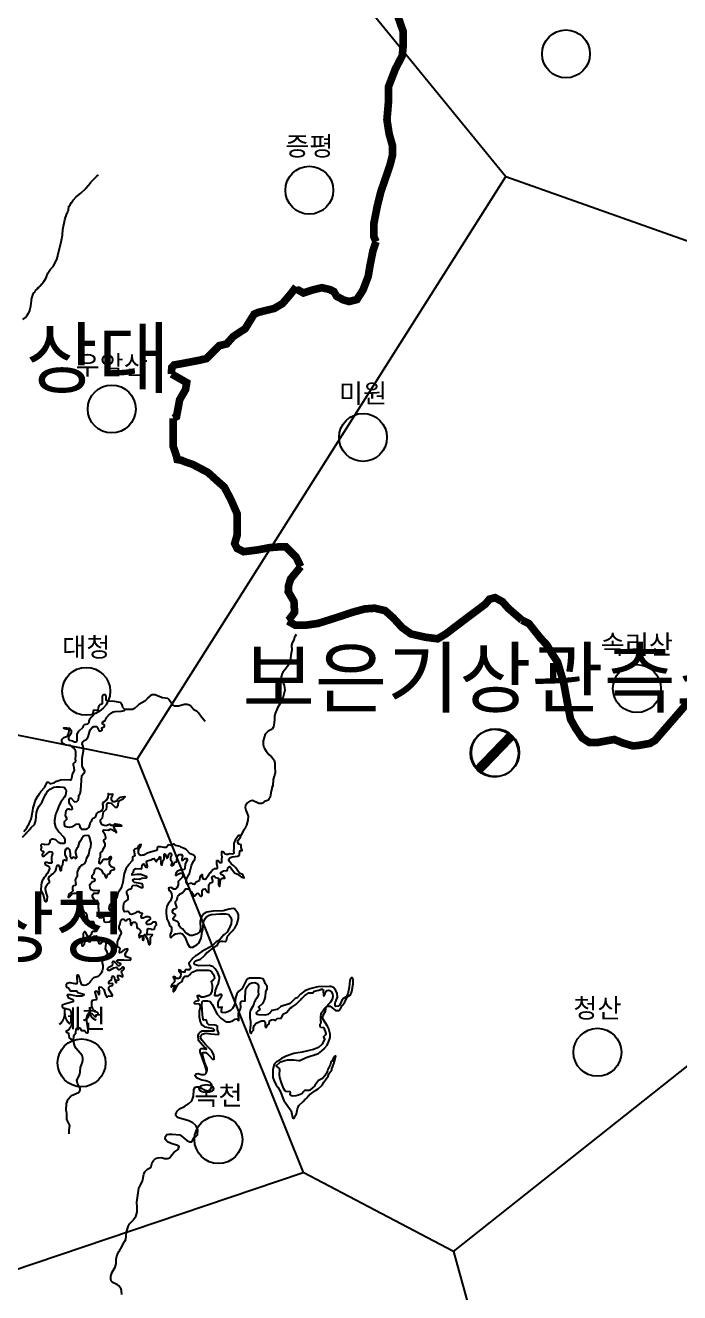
# Model space of a CAD drawing. Header units: millimetres. Extents: x -954552 to 1497340, y -301250 to 736091.
# Drawn here: x 241017 to 275122, y 304257 to 370346 of the extents above; entities that cross this region are included whole.
import ezdxf
from ezdxf.enums import TextEntityAlignment as Align

# ---------------------------------------------------------------- set-up
doc = ezdxf.new("R2010")
doc.units = ezdxf.units.MM
for name, color, linetype in [('2411', 7, 'Continuous'), ('AWS', 4, 'Continuous'), ('AWS명', 2, 'Continuous'), ('EL', 2, 'Continuous'), ('MAIN-RIVER', 5, 'Continuous'), ('Point', 1, 'Continuous'), ('관측소명', 3, 'Continuous'), ('기상청', 1, 'Continuous'), ('티센', 6, 'Continuous')]:
    doc.layers.add(name, color=color, linetype=linetype)
doc.styles.get("Standard").update_dxf_attribs({"font": ''})
doc.styles.get('Standard').set_extended_font_data('Gulim')

# ---------------------------------------------------------------- blocks, each defined once
blk = doc.blocks.new('관측소(기상청)')
at = {"layer": '기상청', "const_width": 500}
blk.add_lwpolyline([(821, 874), (-914, -926)], dxfattribs=at)
at = {"layer": '기상청'}
blk.add_circle((-46, -26), 1250, dxfattribs=at)

msp = doc.modelspace()

# ---------------------------------------------------------------- linework, layer by layer
at = {"layer": '2411', "const_width": 400}
for points in [[(260405, 372562), (260304, 372150), (260304, 371786), (260341, 371237), (260452, 370769), (260705, 370041), (260705, 369239), (260667, 368771), (260304, 368073), (259940, 367130), (259940, 366298), (259865, 365422), (259977, 364694), (260162, 364041), (260162, 363603), (260014, 363024), (259539, 361642), (259360, 360915), (259175, 359971), (259175, 359348), (259293, 359062)], [(255133, 356719), (255149, 356593), (255510, 356391), (255943, 356535), (256477, 356665), (256896, 356564), (257098, 356463), (257243, 356217), (257589, 356030), (257892, 355943), (258297, 356044), (258614, 356535), (258889, 357257), (258975, 357777), (259134, 358585), (259293, 359062)], [(248640, 352165), (248645, 352508), (248771, 352635), (249231, 352716), (250115, 352887), (250457, 352969), (250835, 353347), (251132, 353644), (251511, 353734), (251845, 354112), (252476, 354528), (252944, 355286), (253152, 355375), (253991, 355583), (254415, 355835), (254712, 356177), (254920, 356429), (255133, 356719)], [(248728, 349855), (248896, 349943), (249059, 350819), (249059, 350819), (249364, 351349), (249426, 351715), (248640, 352165)], [(255369, 342120), (255135, 342609), (254585, 343159), (254378, 343159), (253783, 343114), (253108, 342988), (252395, 342899), (252053, 343070), (251927, 343322), (252053, 343746), (252053, 344882), (251719, 345639), (251385, 346270), (251043, 346568), (250538, 347028), (249736, 347451), (249358, 347577), (249150, 347667), (248934, 347704), (248897, 347874), (248726, 348379), (248726, 349181), (248728, 349855)], [(254703, 339281), (254706, 339283), (255049, 339734), (255018, 340310), (254722, 340808), (254738, 341135), (254847, 341477), (255369, 342120)], [(254703, 339281), (255090, 339067), (255640, 339067), (256271, 339156), (257073, 339409), (258083, 339743), (258714, 339914), (259219, 339951), (259769, 339825), (260192, 339446), (260653, 338941), (261120, 338607), (261878, 338436), (262509, 338354), (262932, 338607), (263987, 339409), (264997, 340166), (265205, 340419), (265502, 340500), (265881, 340293), (266193, 339942), (266902, 339329)], [(266902, 339329), (267268, 339146), (267846, 338414), (268212, 338019), (268501, 337524), (268760, 337134), (269073, 336084), (269309, 334804), (269439, 334155), (269704, 333683), (270040, 333188), (270406, 332952), (270878, 332952), (271403, 333052), (271716, 333105), (272158, 332922), (272683, 332769), (272972, 332793), (273568, 332899), (273833, 333052), (276447, 336061)]]:
    msp.add_lwpolyline(points, dxfattribs=at)
at = {"layer": 'AWS'}
for centre in [(269198, 368858), (255819, 361748), (245518, 350339), (258617, 348854), (244190, 335616), (272892, 335762), (270837, 316792), (243946, 316241), (251081, 312239)]:
    msp.add_circle(centre, 1250, dxfattribs=at)
at = {"layer": 'MAIN-RIVER'}
for points in [[(240890, 355006), (241024, 355116), (241099, 355202), (241182, 355338), (241242, 355461), (241254, 355496), (241305, 355696), (241311, 355864), (241311, 355864), (241311, 355864), (241330, 355982), (241330, 356058), (241363, 356176), (241441, 356374), (241504, 356440), (241523, 356495), (241660, 356626), (241691, 356670), (241710, 356676), (241735, 356701), (241761, 356727), (241767, 356745), (241985, 356989), (242098, 357183), (242184, 357427), (242322, 357626), (242459, 357771), (242660, 358133), (242687, 358251), (242700, 358263), (242731, 358439), (242859, 358969), (242959, 359400), (242978, 359694), (243070, 360212), (243103, 360325), (243151, 360413), (243184, 360538), (243215, 360569), (243234, 360663), (243259, 360688), (243277, 360909), (243277, 360909), (243318, 360936), (243358, 360987), (243415, 361106), (243496, 361200), (243502, 361232), (243666, 361402), (243914, 361594), (244171, 361837), (244171, 361863), (244414, 362131), (244414, 362156), (244726, 362468), (244836, 362548)], [(255126, 338576), (255074, 338498), (255038, 338437), (255027, 338356), (255007, 338282), (254922, 338151), (254889, 338030), (254910, 337763), (254867, 337601), (254815, 337217), (254791, 337119), (254704, 336939), (254555, 336758), (254549, 336738), (254435, 336608), (254404, 336545), (254354, 336376), (254367, 336257), (254380, 336226), (254502, 335924), (254533, 335816), (254542, 335682), (254434, 335265), (254323, 335108), (254292, 334983), (254165, 334750), (254165, 334750), (254165, 334750), (254037, 334465), (253999, 334308), (253997, 334084), (253988, 334038), (253993, 333971), (253943, 333768), (253907, 333683), (253885, 333651), (253674, 333540), (253584, 333459), (253518, 333377), (253412, 333040), (253405, 332852), (253433, 332743), (253474, 332642), (253562, 332490), (253700, 332321), (253845, 332199), (253940, 332090), (253981, 332028), (254013, 331878), (254021, 331609), (254035, 331478), (254031, 331346), (254012, 331272), (254006, 331191), (253975, 331159), (253975, 331134), (253962, 331122), (253931, 331023), (253919, 330679), (253871, 330597), (253869, 330552), (253869, 330552), (253816, 330314), (253781, 330097), (253745, 330056), (253733, 330040), (253707, 330006), (253700, 329973), (253644, 329916), (253488, 329866), (253432, 329798), (253344, 329766), (253182, 329772), (252857, 329916), (252726, 329893), (252614, 329820), (252601, 329807), (252489, 329667), (252480, 329558), (252513, 329418), (252513, 329418), (252586, 329239), (252626, 329104), (252620, 328904), (252545, 328630), (252491, 328524), (252476, 328466), (252395, 328361), (252250, 328103), (252250, 328103)], [(246099, 325672), (246042, 325460), (245968, 325298), (245837, 325091), (245774, 324822), (245740, 324772), (245717, 324760), (245705, 324718), (245683, 324688), (245611, 324622), (245455, 324522), (245401, 324453), (245380, 324410), (245374, 324304), (245405, 324204), (245431, 324204), (245542, 324254), (245618, 324261), (245631, 324248), (245643, 324198), (245624, 324017), (245587, 323931), (245566, 323846), (245493, 323685), (245369, 323573), (245224, 323554), (245168, 323573), (245118, 323642), (245112, 323838), (245037, 323854), (244969, 323804), (244969, 323804), (244925, 323801), (244875, 323810), (244856, 323838), (244829, 323911), (244829, 324036), (244845, 324123), (244849, 324254), (244824, 324310), (244824, 324429), (244849, 324560), (244787, 324648), (244618, 324722), (244518, 324891), (244512, 324935), (244518, 325004), (244587, 325085), (244787, 325094), (244824, 325110), (244847, 325144), (244868, 325228), (244862, 325235), (244612, 325209), (244537, 325228), (244455, 325266), (244387, 325366), (244380, 325516), (244399, 325560), (244505, 325685), (244624, 325728), (244655, 325787), (244642, 325815), (244642, 325815), (244530, 325850), (244505, 325871), (244499, 326010), (244599, 326159), (244630, 326316), (244649, 326350), (244711, 326397), (244824, 326387), (244955, 326321), (244980, 326293), (245055, 326137), (245111, 326118), (245136, 326094), (245156, 326011), (245193, 325918), (245217, 325894), (245242, 325899), (245249, 325922), (245261, 325926), (245299, 326059), (245326, 326089), (245430, 326134), (245473, 326247), (245517, 326297), (245655, 326329), (245661, 326337), (245661, 326362), (245624, 326409), (245486, 326459), (245405, 326578), (245399, 326635), (245399, 326635), (245411, 326759), (245498, 326897), (245505, 326956), (245486, 326991), (245436, 326991), (245330, 326859), (245280, 326840), (245111, 326846), (245043, 326818), (244986, 326709), (244917, 326628), (244880, 326631), (244861, 326672), (244880, 326884), (244936, 326984), (244936, 327202), (245043, 327284), (245088, 327412), (245173, 327552), (245173, 327678), (245111, 327796), (245111, 327859), (245192, 327927), (245192, 327939), (245204, 327939), (245217, 327993), (245173, 328134), (245073, 328296), (245067, 328352), (245123, 328396), (245342, 328377), (245342, 328377), (245445, 328426), (245473, 328427), (245523, 328412), (245641, 328337), (245729, 328268), (245773, 328259), (245773, 328296), (245623, 328527), (245623, 328552), (245666, 328588), (245713, 328602), (246053, 328595), (245980, 328644), (245930, 328660), (245834, 328667), (245707, 328697), (245667, 328693), (245598, 328624), (245511, 328627), (245423, 328667), (245395, 328670), (245222, 328608), (245117, 328615), (245028, 328657), (244955, 328777), (244939, 328835), (244935, 328908), (245041, 329027), (245085, 329339), (245248, 329466), (245267, 329571), (245267, 329571), (245260, 329720), (245303, 329789), (245316, 329802), (245385, 329805), (245491, 329783), (245584, 329700), (245698, 329576), (245804, 329583), (245804, 329596), (245842, 329633), (245873, 329814), (245897, 329870), (245976, 329937), (246141, 330027), (246222, 330106), (246185, 330122), (245941, 330083), (245897, 330052), (245802, 329951), (245796, 329930), (245754, 329883), (245680, 329859), (245592, 329851), (245573, 329858), (245510, 329939), (245510, 330089), (245566, 330170), (245579, 330251), (245572, 330257), (245469, 330236), (245397, 330233), (245397, 330233), (245326, 330295), (245310, 330052), (245285, 330027), (245241, 329944), (245213, 329917), (245201, 329917), (245182, 329886), (245141, 329851), (245129, 329851), (245129, 329839), (245091, 329833), (245041, 329757), (245039, 329706), (245054, 329656), (245060, 329545), (245036, 329446), (244998, 329408), (244998, 329383), (244779, 329286), (244739, 329239), (244713, 329190), (244661, 329058), (244610, 329008), (244515, 328966), (244482, 328934), (244448, 328826), (244399, 328777), (244324, 328540), (244203, 328431), (244167, 328417), (244055, 328402), (244055, 328402), (243967, 328408), (243892, 328495), (243861, 328621), (243811, 328689), (243624, 328664), (243449, 328551), (243323, 328508), (243193, 328527), (243099, 328570), (243049, 328664), (243055, 328813), (243062, 328832), (243180, 328952), (243180, 329008), (243118, 329095), (243111, 329133), (243118, 329279), (243137, 329408), (243192, 329470), (243255, 329492), (243301, 329484), (243326, 329468), (243436, 329457), (243467, 329483), (243461, 329557), (243336, 329739), (243299, 329827), (243292, 329919), (243299, 329988), (243336, 330042), (243411, 330051), (243411, 330051), (243555, 329863), (243586, 329857), (243704, 329876), (243761, 329945), (243805, 330076), (243810, 330201), (243867, 330295), (243904, 330463), (243960, 331226), (244073, 331351), (244104, 331369), (244110, 331457), (244011, 331619), (243979, 331738), (243985, 332131), (244041, 332512), (244035, 332744), (243985, 332881), (243989, 332922), (244018, 332977), (244079, 333052), (244166, 333094), (244272, 333206), (244272, 333219), (244291, 333238), (244391, 333600), (244491, 333728), (244590, 333775), (244703, 333775), (244759, 333746), (244866, 333538), (244866, 333538), (244972, 333550), (245015, 333597), (245009, 333713), (245122, 333762), (245134, 333791), (245134, 333844), (245116, 333875), (245078, 333903), (245059, 333906), (245034, 333944), (245034, 334000), (245184, 334087), (245265, 334275), (245402, 334428), (245415, 334428), (245466, 334470), (245597, 334543), (245703, 334569), (246014, 334575), (246182, 334624), (246201, 334659), (246191, 334687), (246096, 334768), (246083, 334844), (246088, 334856), (246071, 334918), (245965, 335030), (245671, 335086), (245334, 335105), (245277, 335124), (245233, 335161), (245233, 335161), (245227, 335355), (245190, 335430), (245090, 335427), (245028, 335349), (245021, 334962), (245009, 334949), (244902, 334915), (244846, 334855), (244809, 334761), (244797, 334643), (244771, 334618), (244571, 334630), (244547, 334606), (244547, 334530), (244547, 334530)], [(250391, 334050), (250204, 334263), (250031, 334520), (249976, 334570), (249807, 334645), (249619, 334857), (249557, 334891), (249457, 334925), (249307, 334925), (249008, 334850), (248813, 334838), (248719, 334882), (248645, 334972), (248495, 335191), (248444, 335243), (248163, 335275), (247857, 335394), (247789, 335434), (247626, 335425), (247514, 335375), (247383, 335255), (247376, 335235), (247245, 335106), (246939, 334928), (246860, 334853), (246714, 334712), (246596, 334668), (246233, 334668), (246201, 334659), (246201, 334659)], [(240929, 328299), (241094, 328495), (241156, 328619), (241181, 328644), (241274, 328852), (241295, 328923), (241312, 328945), (241412, 329407), (241430, 329538), (241568, 329975), (241685, 330177), (241685, 330177), (241714, 330207), (241758, 330291), (241812, 330359), (241818, 330382), (241831, 330382), (241831, 330394), (242036, 330625), (242129, 330836), (242155, 330872), (242223, 330881), (242286, 330803), (242367, 330801), (242524, 330851), (242646, 330923), (242755, 330973), (242842, 331000), (243035, 331023), (243348, 331001), (243380, 331007), (243429, 331045), (243442, 331069), (243467, 331288), (243573, 331488), (243566, 331625), (243523, 331769), (243523, 331850), (243611, 331931), (243635, 331938), (243642, 331957), (243635, 332119), (243648, 332244), (243648, 332244), (243648, 332450), (243629, 332525), (243548, 332656), (243473, 332687), (243373, 332793), (243128, 332816), (242966, 332893), (242917, 332962), (242910, 333015), (242917, 333087), (242939, 333127), (243023, 333209), (243160, 333256), (243197, 333286), (243235, 333324), (243291, 333437), (243292, 333568), (243241, 333625), (243072, 333665), (243015, 333691), (243024, 333718), (243184, 333711), (243316, 333693), (243410, 333593), (243410, 333462), (243385, 333387), (243273, 333225), (243273, 333137), (243322, 333062), (243473, 333034), (243579, 332975), (243579, 332975), (243673, 332981), (243710, 333050), (243722, 333381), (243797, 333531), (244028, 333743), (244047, 333837), (244098, 333893), (244266, 333918), (244322, 333968), (244341, 333999), (244348, 334058), (244391, 334194), (244449, 334252), (244449, 334264), (244468, 334271), (244572, 334374), (244575, 334429), (244559, 334517), (244559, 334517)], [(240863, 328006), (241044, 328186), (241043, 328199), (241092, 328238), (241092, 328251), (241233, 328397), (241240, 328416), (241258, 328421), (241258, 328434), (241327, 328509), (241493, 328673), (241562, 328876), (241606, 329301), (241663, 329499), (241731, 329632), (241731, 329632), (241899, 329845), (242017, 330138), (242082, 330251), (242126, 330307), (242174, 330401), (242199, 330419), (242199, 330432), (242305, 330522), (242498, 330613), (242634, 330638), (242818, 330638), (242980, 330617), (243054, 330594), (243082, 330569), (243124, 330489), (243142, 330426), (243105, 330207), (243031, 330084), (243011, 330070), (242980, 329988), (242874, 329857), (242745, 329601), (242711, 329489), (242617, 329282), (242605, 329213), (242593, 329201), (242530, 328895), (242531, 328738), (242580, 328558), (242755, 328289), (243030, 328004), (243030, 328004), (243069, 327884), (243080, 327774), (243068, 327720), (243024, 327683), (242842, 327683), (242749, 327733), (242599, 327864), (242468, 327908), (242380, 327907), (242299, 327845), (242287, 327708), (242231, 327633), (242018, 327614), (242012, 327623), (241881, 327645), (241831, 327602), (241863, 327445), (241831, 327401), (241831, 327346), (241868, 327301), (241950, 327283), (241969, 327258), (241962, 327202), (241894, 327108), (241912, 327027), (241993, 327024), (242019, 327033), (242261, 327251), (242287, 327258), (242393, 327242), (242425, 327196), (242425, 327196), (242416, 327079), (242381, 327002), (242388, 326807), (242403, 326732), (242400, 326671), (242374, 326646), (242247, 326646), (242156, 326687), (242044, 326689), (242031, 326677), (242050, 326589), (242231, 326496), (242256, 326468), (242270, 326364), (242262, 326327), (242182, 326158), (242115, 326092), (242114, 326072), (242100, 326071), (242063, 325984), (241995, 325905), (241949, 325825), (241912, 325784), (241862, 325627), (241838, 325509), (241831, 325240), (241844, 325196), (241951, 325015), (242019, 324727), (242044, 324675), (242078, 324644), (242078, 324644), (242160, 324726), (242160, 324726)], [(242160, 324726), (242163, 324922), (242124, 325075), (242081, 325196), (242075, 325347), (242100, 325434), (242137, 325515), (242175, 325565), (242269, 325647), (242281, 325671), (242272, 325723), (242231, 325831), (242250, 325934), (242322, 326001), (242335, 326001), (242341, 326019), (242386, 326048), (242405, 326079), (242461, 326110), (242461, 326123), (242561, 326207), (242562, 326234), (242612, 326283), (242644, 326446), (242699, 326543), (242756, 326552), (242781, 326521), (242837, 326274), (242881, 326271), (242906, 326296), (242912, 326509), (242912, 326509), (242973, 326563), (242987, 326745), (242999, 326790), (243056, 326827), (243149, 326793), (243187, 326808), (243180, 326915), (243099, 327115), (243099, 327264), (243135, 327377), (243155, 327389), (243187, 327434), (243249, 327439), (243312, 327365), (243349, 327146), (243349, 327008), (243383, 326933), (243406, 326921), (243450, 326921), (243498, 326970), (243531, 326977), (243550, 326974), (243612, 326909), (243655, 326902), (243705, 326956), (243705, 326987), (243649, 327184), (243649, 327296), (243717, 327427), (243717, 327446), (243762, 327490), (243762, 327490), (243821, 327688), (243858, 327777), (243887, 327808), (243887, 327821), (243899, 327821), (243899, 327839), (243963, 327931), (243969, 327965), (244024, 328055), (244043, 328062), (244043, 328074), (244098, 328096), (244272, 328107), (244311, 328096), (244342, 328027), (244424, 327690), (244414, 327496), (244391, 327417), (244361, 327359), (244311, 327090), (244180, 326884), (244162, 326777), (244095, 326644), (243999, 326565), (243912, 326518), (243862, 326468), (243749, 326290), (243712, 326178), (243718, 325971), (243712, 325947), (243648, 325856), (243648, 325856), (243618, 325790), (243656, 325528), (243612, 325484), (243512, 325465), (243468, 325409), (243475, 325308), (243493, 325228), (243480, 325203), (243362, 325084), (243343, 325078), (243343, 325065), (243288, 325034), (243250, 324904), (243256, 324885), (243300, 324885), (243371, 324950), (243377, 324969), (243395, 324975), (243401, 324994), (243432, 325013), (243444, 325041), (243474, 325072), (243558, 325096), (243715, 325088), (243762, 325072), (243825, 324972), (243875, 324691), (243974, 324510), (243994, 324285), (244025, 324179), (244075, 324100), (244075, 324100), (244174, 324072), (244212, 324010), (244250, 323704), (244300, 323641), (244331, 323629), (244522, 323618), (244569, 323604), (244612, 323479), (244618, 323422), (244737, 323230), (244737, 323142), (244706, 323085), (244521, 323085), (244475, 323054), (244444, 322929), (244375, 322823), (244287, 322826), (244269, 322839), (244150, 323057), (244131, 323079), (244088, 323076), (244077, 323065), (244031, 322998), (244025, 322973), (244038, 322729), (244000, 322579), (243938, 322466), (243962, 322357), (243988, 322336), (244038, 322348), (244056, 322367), (244056, 322367), (244056, 322379), (244100, 322423), (244125, 322548), (244156, 322586), (244269, 322598), (244381, 322560), (244437, 322617), (244475, 322752), (244488, 322767), (244606, 322848), (244731, 322861), (244775, 322792), (244837, 322524), (244869, 322467), (244950, 322467), (244962, 322492), (244981, 322492), (245112, 322586), (245175, 322589), (245206, 322549), (245212, 322467), (245175, 322180), (245262, 322055), (245278, 321960), (245275, 321899), (245113, 321755), (245106, 321628), (245087, 321607), (245087, 321592), (245012, 321523), (245012, 321436), (245012, 321436), (245056, 321343), (245063, 321255), (245056, 321174), (245021, 321046), (244969, 320924), (244900, 320824), (244819, 320736), (244641, 320700), (244563, 320674), (244400, 320476), (244394, 320457), (244307, 320362), (244181, 320292), (244070, 320280), (243969, 320305), (243875, 320536), (243826, 320749), (243770, 320811), (243719, 320817), (243707, 320793), (243701, 320618), (243725, 320487), (243707, 320362), (243620, 320355), (243357, 320411), (243301, 320411), (243195, 320380), (243139, 320318), (243139, 320230), (243157, 320196), (243169, 320180), (243169, 320180), (243270, 320149), (243376, 319998), (243663, 319990), (243709, 319964), (243757, 319918), (243995, 319849), (244063, 319818), (244063, 319768), (243964, 319721), (243901, 319712), (243676, 319712), (243364, 319780), (243214, 319786), (243201, 319749), (243208, 319718), (243245, 319643), (243495, 319549), (243507, 319530), (243507, 319430), (243495, 319418), (243133, 319324), (242939, 319249), (242939, 319187), (242989, 319105), (243320, 319025), (243370, 318975), (243389, 318909), (243402, 318806), (243384, 318475), (243389, 318381), (243426, 318287), (243426, 318287), (243413, 318189), (243395, 318112), (243301, 318006), (243301, 317993), (243202, 317913), (243152, 317900), (243145, 317868), (243183, 317819), (243245, 317800), (243270, 317762), (243283, 317649), (243308, 317550), (243363, 317498), (243406, 317480), (243533, 317366), (243545, 317663), (243570, 317713), (243651, 317806), (243664, 318012), (243720, 318069), (243852, 318075), (243951, 317937), (244108, 317928), (244195, 317819), (244220, 317809), (244270, 317806), (244287, 317834), (244295, 317875), (244287, 317964), (244213, 318418), (244213, 318624), (244213, 318624), (244251, 318763), (244320, 318843), (244364, 318847), (244484, 318823), (244639, 318650), (244675, 318644), (244707, 318694), (244714, 318722), (244795, 318762), (244807, 318787), (244807, 318831), (244769, 318875), (244661, 318896), (244626, 318912), (244532, 319049), (244476, 319194), (244476, 319406), (244519, 319512), (244715, 319540), (244744, 319556), (244744, 319612), (244655, 319922), (244657, 319962), (244675, 319980), (244750, 319980), (244769, 319962), (244824, 319830), (244838, 319809), (244857, 319806), (244888, 319849), (244888, 319906), (244888, 319906), (244857, 320180), (244876, 320199), (244994, 320187), (245100, 320071), (245201, 319792), (245250, 319687), (245294, 319687), (245357, 319743), (245550, 319725), (245563, 319765), (245375, 320068), (245363, 320187), (245419, 320243), (245544, 320268), (245571, 320308), (245581, 320356), (245562, 320372), (245388, 320356), (245363, 320393), (245363, 320468), (245406, 320515), (245513, 320562), (245538, 320762), (245619, 320762), (245650, 320724), (245706, 320512), (245712, 320450), (245734, 320437), (245762, 320437), (245775, 320546), (245881, 320568), (245881, 320568), (245887, 320577), (245886, 320604), (245838, 320711), (245843, 320793), (245949, 320790), (246037, 320737), (246088, 320730), (246100, 320743), (246106, 320812), (246054, 320920), (246031, 320999), (246037, 321018), (246150, 321118), (246162, 321192), (246137, 321227), (246106, 321227), (246060, 321210), (245950, 321105), (245919, 321090), (245868, 321093), (245768, 321211), (245606, 321186), (245406, 321052), (245325, 321052), (245300, 321117), (245318, 321180), (245394, 321256), (245518, 321301), (245562, 321331), (245575, 321411), (245562, 321487), (245562, 321487), (245587, 321536), (245669, 321527), (245693, 321483), (245829, 321320), (245919, 321312), (245968, 321349), (245987, 321411), (245844, 321468), (245793, 321543), (245793, 321562), (245834, 321611), (246149, 321619), (246481, 321602), (246493, 321605), (246510, 321634), (246518, 321680), (246487, 321699), (246268, 321768), (246212, 321855), (246212, 321930), (246337, 322124), (246350, 322177), (246343, 322186), (246193, 322155), (245999, 321992), (245924, 321980), (245929, 322058), (245962, 322202), (245931, 322236), (245837, 322268), (245812, 322311), (245812, 322311), (245818, 322555), (245880, 322686), (245924, 322786), (245924, 322786)], [(252272, 319436), (252291, 319458), (252472, 319483), (252483, 319577), (252472, 319752), (252498, 319839), (252498, 319995), (252534, 320133), (252597, 320245), (252709, 320357), (252816, 320414), (252972, 320426), (253103, 320377), (253128, 320345), (253172, 320233), (253147, 319926), (253167, 319866), (253166, 319814), (253148, 319752), (253069, 319595), (253002, 319493), (252994, 319459), (252947, 319383), (252916, 319258), (252742, 318958), (252710, 318841), (252716, 318615), (252754, 318415), (252754, 318240), (252728, 318052), (252723, 317903), (252723, 317903), (252742, 317802), (252785, 317771), (252823, 317859), (252910, 317946), (252910, 318065), (252941, 318196), (253053, 318318), (253322, 318433), (253466, 318440), (253510, 318371), (253522, 318121), (253547, 318081), (253566, 318078), (253585, 318096), (253622, 318183), (253722, 318271), (253747, 318409), (253807, 318475), (253841, 318490), (253959, 318496), (254022, 318471), (254072, 318471), (254072, 318484), (254134, 318559), (254353, 318571), (254448, 318758), (254478, 318797), (254628, 318872), (254828, 319099), (254908, 319145), (255109, 319290), (255109, 319290), (255353, 319521), (255353, 319534), (255365, 319534), (255402, 319578), (255408, 319602), (255445, 319614), (255565, 319740), (255683, 319827), (255796, 319884), (256008, 319890), (256077, 319983), (256308, 320027), (256412, 320070), (256426, 320086), (256508, 320086), (256544, 320043), (256552, 320015), (256546, 320009), (256558, 319753), (256595, 319740), (256630, 319812), (256637, 319860), (256664, 319934), (256701, 319972), (256701, 319984), (256751, 320021), (256768, 320023), (256839, 320027), (256920, 320003), (256964, 319962), (257033, 319834), (257033, 319834), (257039, 319697), (257008, 319553), (256927, 319409), (256802, 319283), (256802, 319272), (256741, 319200), (256902, 319191), (257190, 318972), (257233, 318966), (257352, 318978), (257458, 319096), (257534, 319229), (257645, 319372), (257782, 319634), (257876, 319734), (257958, 319784), (257982, 319821), (258032, 319959), (258107, 320365), (258101, 320590), (258078, 320642), (258040, 320692), (257948, 320594), (257926, 320534), (257902, 320191), (257833, 319847), (257739, 319691), (257564, 319574), (257533, 319540), (257402, 319266), (257314, 319191), (257314, 319191), (257196, 319178), (257177, 319201), (257164, 319244), (257162, 319337), (257183, 319447), (257214, 319491), (257283, 319659), (257276, 319859), (257207, 320021), (257076, 320165), (256933, 320215), (256871, 320227), (256264, 320202), (255851, 320100), (255716, 320057), (255590, 319996), (255358, 319821), (255177, 319640), (255084, 319590), (254821, 319340), (254724, 319298), (254328, 319177), (254172, 319040), (254134, 319024), (253854, 318965), (253850, 318936), (253785, 318871), (253653, 318771), (253503, 318734), (253185, 318740), (253103, 318771), (253103, 318771), (253060, 318839), (253060, 318859), (253128, 318943), (253247, 319002), (253253, 319021), (253185, 319126), (253185, 319158), (253365, 319314), (253365, 319327), (253428, 319402), (253485, 319502), (253535, 319702), (253553, 319940), (253616, 320108), (253621, 320228), (253509, 320371), (253490, 320495), (253409, 320620), (253253, 320664), (252709, 320651), (252585, 320614), (252541, 320570), (252310, 320120), (252135, 319954), (252041, 319833), (251978, 319639), (251937, 319342), (251866, 319164), (251822, 319083), (251725, 318985), (251706, 318977), (251706, 318977), (251704, 318964), (251579, 318901), (251416, 318852), (251268, 318868), (251242, 318889), (251236, 318958), (251236, 319001), (251267, 319151), (251211, 319129), (251092, 319123), (251061, 319258), (251069, 319398), (251088, 319429), (251092, 319476), (251188, 319632), (251242, 319702), (251254, 319782), (251242, 319801), (251167, 319801), (251053, 319743), (251010, 319733), (250898, 319736), (250885, 319752), (250922, 319993), (250935, 320007), (251040, 320292), (251060, 320320), (251133, 320636), (251129, 320720), (251091, 320845), (251048, 320941), (251048, 320941), (250910, 321151), (250792, 321262), (250592, 321319), (250042, 321306), (249885, 321350), (249842, 321385), (249823, 321444), (249841, 321513), (249886, 321557), (250142, 321644), (250323, 321811), (250329, 321830), (250383, 321887), (250396, 321887), (250402, 321907), (250479, 321988), (250504, 321988), (250760, 322194), (250861, 322253), (251003, 322357), (251028, 322381), (251073, 322481), (251160, 322569), (251234, 322589), (251307, 322588), (251409, 322569), (251441, 322578), (251509, 322631), (251560, 322856), (251580, 322889), (251656, 322952), (251656, 322952), (251656, 322965), (251831, 323141), (251863, 323197), (251928, 323262), (252022, 323444), (252040, 323463), (252121, 323762), (252121, 323968), (252097, 324049), (251940, 324262), (251859, 324287), (251744, 324277), (251638, 324254), (251321, 324162), (250812, 324148), (250478, 324099), (250326, 324005), (250198, 323849), (250135, 323625), (250148, 323218), (250091, 323062), (249935, 322949), (249723, 322881), (249604, 322880), (249441, 322981), (249348, 323062), (249210, 323231), (249098, 323299), (249029, 323381), (249023, 323431), (249032, 323487), (249032, 323487), (248936, 323618), (248760, 323686), (248723, 323755), (248723, 323780), (248785, 323874), (248835, 323905), (248842, 323952), (248816, 323987), (248722, 324036), (248686, 324086), (248685, 324174), (248742, 324249), (248779, 324273), (248854, 324293), (248910, 324336), (248910, 324361), (248835, 324567), (248835, 324655), (248910, 324724), (248960, 324929), (249045, 325011), (249053, 325033), (249224, 325124), (249279, 325173), (249279, 325198), (249359, 325308), (249491, 325324), (249572, 325280), (249666, 325180), (249791, 324955), (249804, 324948), (249804, 324948), (249853, 324948), (249953, 325074), (250022, 325083), (250035, 325080), (250153, 324942), (250204, 324936), (250234, 324968), (250239, 325210), (250252, 325251), (250290, 325302), (250390, 325324), (250509, 325149), (250572, 325130), (250584, 325205), (250572, 325517), (250653, 325623), (250765, 325664), (250784, 325680), (250784, 325749), (250734, 325905), (250752, 325939), (250796, 325973), (250877, 325973), (250934, 325914), (250934, 325902), (251078, 325864), (251084, 325524), (251115, 325458), (251159, 325455), (251196, 325786), (251290, 325867), (251290, 325867), (251409, 325879), (251402, 325933), (251322, 326005), (251228, 326055), (251183, 326117), (251190, 326155), (251215, 326183), (251346, 326249), (251527, 326267), (251558, 326298), (251571, 326405), (251615, 326464), (251677, 326474), (251927, 326155), (252074, 326083), (252289, 325923), (252417, 325888), (252371, 326012), (252327, 326061), (252184, 326136), (251971, 326430), (251865, 326531), (251764, 326610), (251658, 326736), (251621, 326836), (251621, 326867), (251677, 326939), (251802, 326980), (252072, 327021), (252127, 327042), (252177, 327111), (252177, 327111), (252202, 327298), (252231, 327320), (252314, 327323), (252264, 327467), (252270, 327599), (252258, 327611), (252139, 327642), (252097, 327729), (252089, 327772), (252089, 327804), (252108, 327854), (252229, 328017), (252250, 328103), (252128, 328095), (251958, 327848), (251912, 327760), (251889, 327698), (251889, 327379), (251858, 327323), (251877, 327186), (251871, 327160), (251839, 327130), (251652, 327136), (251573, 327107), (251502, 327098), (251427, 327129), (251327, 327248), (251257, 327255), (251245, 327223), (251242, 327104), (251254, 326953), (251254, 326953), (251234, 326885), (251240, 326705), (251228, 326680), (251153, 326667), (251065, 326773), (250990, 326779), (250984, 326773), (250984, 326636), (251021, 326480), (251009, 326379), (250997, 326367), (250865, 326354), (250802, 326320), (250690, 326192), (250672, 326148), (250653, 326142), (250559, 326049), (250547, 325998), (250419, 325822), (250387, 325807), (250309, 325817), (250253, 325905), (250246, 325948), (250259, 326021), (250253, 326042), (250191, 326045), (250122, 325979), (250084, 325729), (249922, 325664), (249853, 325579), (249853, 325567), (249853, 325567), (249816, 325545), (249768, 325560), (249703, 325605), (249447, 325564), (249404, 325673), (249416, 325823), (249541, 326060), (249578, 326111), (249672, 326529), (249772, 326717), (249772, 326760), (249790, 326766), (249853, 326841), (249865, 326985), (249855, 327014), (249803, 327072), (249615, 327141), (249403, 327360), (249300, 327414), (249115, 327485), (249079, 327520), (248862, 327570), (248778, 327647), (248716, 327644), (248678, 327598), (248640, 327582), (248478, 327603), (248394, 327498), (248341, 327469), (248254, 327465), (248066, 327503), (248066, 327503), (247922, 327507), (247885, 327466), (247885, 327378), (247847, 327309), (247416, 327190), (247188, 327080), (247123, 327064), (247035, 327059), (246966, 327091), (246923, 327153), (246916, 327184), (246923, 327322), (246966, 327447), (246985, 327466), (247038, 327565), (247048, 327622), (246966, 327606), (246903, 327549), (246872, 327459), (246835, 327422), (246729, 327387), (246679, 327341), (246729, 327041), (246610, 326960), (246601, 326837), (246585, 326772), (246398, 326572), (246398, 326547), (246298, 326435), (246255, 326360), (246255, 326341), (246255, 326341), (246167, 326116), (246099, 325672), (246099, 325672)], [(245924, 322786), (245962, 322905), (246018, 322961), (246024, 323005), (246018, 323067), (245899, 323242), (245899, 323367), (245955, 323479), (245976, 323600), (245999, 323667), (246036, 323717), (246062, 323733), (246143, 323736), (246194, 323681), (246199, 323663), (246264, 323660), (246305, 323676), (246380, 323742), (246449, 323754), (246481, 323698), (246502, 323488), (246517, 323432), (246556, 323429), (246574, 323486), (246592, 323504), (246592, 323523), (246649, 323582), (246742, 323586), (246792, 323523), (246805, 323486), (246827, 323310), (246827, 323310), (246842, 323270), (246874, 323261), (246961, 323198), (247011, 323149), (247018, 323036), (247005, 322999), (246937, 322892), (246943, 322776), (246986, 322780), (246986, 322793), (247041, 322860), (247099, 322870), (247130, 322649), (247149, 322636), (247180, 322636), (247192, 322668), (247199, 322893), (247211, 322908), (247268, 322930), (247305, 322824), (247392, 322699), (247430, 322474), (247467, 322418), (247505, 322412), (247517, 322424), (247548, 322524), (247536, 322792), (247623, 322880), (247636, 322921), (247623, 322943), (247399, 322921), (247399, 322921), (247373, 322967), (247386, 323205), (247436, 323246), (247556, 323234), (247593, 323199), (247736, 323218), (247755, 323237), (247786, 323361), (247848, 323439), (247842, 323530), (247799, 323578), (247742, 323583), (247680, 323574), (247636, 323555), (247536, 323480), (247468, 323452), (247348, 323455), (247324, 323543), (247355, 323598), (247452, 323680), (247490, 323692), (247548, 323742), (247548, 323780), (247517, 323817), (247417, 323848), (247317, 323848), (247161, 323792), (247080, 323792), (247055, 323873), (247086, 323961), (247111, 323998), (247111, 323998), (247117, 324030), (246980, 324073), (246943, 324123), (246830, 324117), (246705, 324036), (246555, 323985), (246487, 323992), (246380, 324126), (246298, 324126), (246186, 324110), (246161, 324145), (246138, 324207), (246130, 324398), (246143, 324536), (246174, 324605), (246211, 324643), (246232, 324649), (246374, 324754), (246374, 324923), (246311, 325091), (246311, 325191), (246393, 325282), (246555, 325336), (246568, 325351), (246585, 325454), (246617, 325485), (246804, 325504), (246876, 325477), (247048, 325385), (247142, 325382), (247135, 325504), (247135, 325504), (247098, 325572), (246711, 325653), (246630, 325710), (246623, 325766), (246636, 325800), (246698, 325829), (246955, 325813), (247006, 325846), (247092, 325878), (247329, 325894), (247348, 325904), (247341, 325935), (247310, 325966), (247035, 326060), (246836, 326055), (246585, 326035), (246592, 326110), (246660, 326190), (246679, 326313), (246698, 326335), (246779, 326378), (247056, 326355), (247092, 326403), (247104, 326553), (247147, 326610), (247198, 326616), (247304, 326441), (247360, 326434), (247379, 326491), (247339, 326708), (247347, 326763), (247347, 326763), (247360, 326778), (247576, 326825), (247654, 326884), (247735, 326891), (247835, 326744), (247853, 326741), (247910, 326853), (247973, 326885), (247991, 326966), (248003, 326982), (248041, 326982), (248067, 326947), (248072, 326641), (248097, 326575), (248141, 326566), (248185, 326785), (248253, 326879), (248247, 327060), (248254, 327123), (248266, 327135), (248308, 327128), (248378, 326955), (248397, 326919), (248416, 326916), (248447, 326948), (248474, 327062), (248499, 327104), (248503, 327129), (248553, 327172), (248603, 327179), (248615, 327160), (248615, 327160), (248628, 327072), (248584, 326960), (248578, 326854), (248647, 326736), (248647, 326673), (248610, 326566), (248616, 326525), (248701, 326534), (248715, 326548), (248772, 326638), (248803, 326713), (248906, 326727), (248920, 326741), (248935, 327004), (248963, 327053), (249003, 327097), (249028, 327110), (249166, 327110), (249209, 327054), (249215, 327035), (249193, 326944), (249166, 326886), (249179, 326807), (249247, 326810), (249353, 326891), (249434, 326891), (249446, 326873), (249446, 326811), (249347, 326623), (249322, 326360), (249290, 326330), (249290, 326330), (249090, 326284), (248953, 326236), (248859, 326110), (248847, 326032), (248916, 326036), (248966, 326079), (249078, 326129), (249195, 326132), (249216, 326126), (249228, 326098), (249222, 325998), (249185, 325911), (249134, 325860), (249128, 325829), (248985, 325698), (248978, 325530), (248922, 325386), (248897, 325361), (248897, 325348), (248829, 325304), (248760, 325304), (248617, 325379), (248529, 325376), (248485, 325348), (248491, 325254), (248560, 325211), (248635, 325111), (248647, 324899), (248583, 324694), (248454, 324530), (248392, 324405), (248392, 324405), (248348, 324205), (248348, 324054), (248392, 323755), (248504, 323543), (248537, 323427), (248573, 323373), (248592, 323366), (248617, 323333), (248642, 323274), (248642, 323111), (248573, 322930), (248573, 322837), (248595, 322783), (248614, 322781), (248754, 322924), (248842, 322963), (249079, 322999), (249204, 322962), (249323, 322821), (249460, 322462), (249579, 322293), (249629, 322269), (249754, 322272), (249960, 322394), (250073, 322506), (250116, 322599), (250135, 322618), (250179, 322737), (250223, 322945), (250241, 323083), (250266, 323168), (250266, 323168), (250280, 323385), (250297, 323526), (250323, 323624), (250404, 323793), (250435, 323837), (250460, 323837), (250479, 323872), (250597, 323937), (250728, 323974), (251161, 324010), (251471, 324018), (251628, 323975), (251734, 323824), (251759, 323706), (251746, 323494), (251676, 323330), (251671, 323300), (251637, 323253), (251630, 323221), (251588, 323165), (251547, 323082), (251375, 322910), (251347, 322906), (251166, 322699), (251001, 322575), (250966, 322559), (250835, 322431), (250591, 322263), (250210, 322056), (249923, 321843), (249898, 321843), (249898, 321843), (249701, 321647), (249695, 321628), (249548, 321469), (249542, 321424), (249548, 321356), (249623, 321238), (249623, 321157), (249577, 321087), (249461, 321094), (249392, 321110), (249338, 321019), (249323, 320975), (249248, 320965), (249155, 320994), (249086, 321082), (249011, 321088), (249011, 321037), (249084, 320945), (249123, 320875), (249111, 320744), (249051, 320663), (248999, 320635), (248886, 320644), (248811, 320719), (248717, 320731), (248718, 320712), (248799, 320588), (248799, 320484), (248793, 320463), (248652, 320322), (248612, 320256), (248612, 320256), (248618, 320210), (248655, 320212), (248761, 320275), (248824, 320272), (248824, 320241), (248799, 320216), (248723, 320075), (248723, 319969), (248762, 319969), (248830, 320038), (248902, 320206), (248988, 320336), (249192, 320482), (249249, 320656), (249314, 320745), (249342, 320766), (249510, 320769), (249580, 320831), (249586, 320849), (249617, 320867), (249623, 320886), (249643, 320893), (249673, 320934), (249729, 320975), (249961, 321082), (250541, 321082), (250629, 321057), (250729, 320973), (250804, 320873), (250848, 320794), (250867, 320744), (250867, 320744), (250872, 320638), (250804, 320573), (250804, 320560), (250766, 320539), (250710, 320482), (250716, 320432), (250761, 320295), (250761, 320166), (250729, 319976), (250661, 319820), (250579, 319751), (250317, 319670), (250192, 319670), (250067, 319751), (249980, 319742), (249967, 319713), (250048, 319522), (250036, 319476), (249861, 319433), (249811, 319382), (249811, 319351), (249829, 319336), (250079, 319313), (250111, 319264), (250124, 319145), (250073, 318914), (250073, 318645), (250136, 318376), (250180, 318276), (250214, 318224), (250226, 318224), (250226, 318224), (250236, 318198), (250249, 318198), (250355, 318127), (250455, 318096), (250811, 318030), (250861, 317971), (250861, 317933), (250805, 317899), (250297, 317902), (250227, 317893), (250131, 317845), (250037, 317746), (250011, 317671), (250024, 317440), (250375, 317045), (250442, 316983), (250437, 316940), (250284, 316966), (250168, 316974), (250118, 316915), (250112, 316821), (250390, 316041), (250457, 315762), (250480, 315795), (250497, 315858), (250493, 315953), (250374, 316247), (250262, 316602), (250249, 316758), (250287, 316787), (250418, 316774), (250418, 316774), (250455, 316759), (250613, 316610), (250761, 316452), (250795, 316433), (250862, 316428), (250866, 316541), (250837, 316653), (250711, 316878), (250399, 317202), (250230, 317408), (250155, 317520), (250143, 317633), (250230, 317736), (250361, 317776), (250449, 317783), (250685, 317750), (251074, 317714), (251099, 317774), (251036, 317958), (251024, 318146), (250980, 318189), (250911, 318208), (250580, 318221), (250486, 318314), (250479, 318421), (250443, 318476), (250304, 318470), (250292, 318485), (250277, 318525), (250252, 318740), (250223, 319270), (250223, 319270), (250235, 319426), (250298, 319479), (250511, 319482), (250642, 319439), (250763, 319288), (251017, 318783), (251206, 318578), (251208, 318565), (251228, 318558), (251373, 318445), (251510, 318389), (251666, 318383), (251829, 318427), (251954, 318521), (252054, 318540), (252116, 318464), (252148, 318458), (252123, 318808), (252147, 318901), (252179, 318933), (252234, 319037), (252248, 319164), (252235, 319339), (252272, 319436), (252272, 319436)], [(256564, 319019), (256540, 318959), (256427, 318797), (256396, 318659), (256408, 318428), (256421, 318372), (256396, 318284), (256358, 318247), (256358, 318178), (256396, 318116), (256421, 318103), (256565, 318088), (256579, 318073), (256671, 317772), (256671, 317747), (256664, 317710), (256565, 317598), (256559, 317579), (256621, 317466), (256617, 317452), (256472, 317198), (256290, 317042), (256040, 316941), (255453, 316803), (255004, 316729), (254604, 316597), (254366, 316472), (254141, 316313), (254129, 316313), (254010, 316191), (253966, 316097), (253966, 316097), (253917, 315872), (253910, 315772), (253923, 315485), (253966, 315335), (254089, 315085), (254179, 314966), (254310, 314729), (254435, 314392), (254498, 314274), (254879, 313742), (254928, 313478), (254949, 313412), (254979, 313361), (255029, 313361), (255048, 313380), (255066, 313461), (255148, 313579), (255197, 313836), (255267, 314017), (255506, 314233), (255600, 314340), (255613, 314340), (255694, 314421), (255737, 314478), (255749, 314478), (255786, 314527), (255817, 314546), (255824, 314565), (255836, 314565), (256145, 314803), (256280, 314893), (256280, 314893), (256496, 315080), (256571, 315229), (256616, 315280), (256654, 315355), (256796, 315549), (256840, 315667), (256984, 315873), (256999, 315936), (257067, 316102), (257067, 316126), (257097, 316186), (257197, 316585), (257145, 316583), (257108, 316554), (257084, 316517), (257003, 316330), (256966, 316304), (256946, 316265), (256921, 316167), (256840, 316005), (256836, 315960), (256791, 315892), (256773, 315822), (256742, 315782), (256708, 315700), (256666, 315644), (256628, 315567), (256509, 315423), (256297, 315317), (256140, 315117), (256140, 315104), (256140, 315104), (256103, 315067), (256100, 315039), (255991, 314935), (255847, 314810), (255815, 314794), (255566, 314795), (255522, 314748), (255522, 314723), (255435, 314627), (255260, 314548), (255109, 314514), (254935, 314510), (254854, 314535), (254828, 314573), (254835, 314692), (254822, 314723), (254799, 314737), (254616, 314754), (254541, 314798), (254486, 314882), (254360, 315198), (254285, 315485), (254260, 315617), (254273, 315891), (254198, 315997), (254116, 316066), (254116, 316104), (254129, 316129), (254279, 316266), (254329, 316297), (254541, 316372), (254541, 316372), (254678, 316397), (255003, 316403), (255272, 316360), (255328, 316360), (255659, 316516), (256290, 316735), (256478, 316860), (256605, 316993), (256605, 317005), (256753, 317172), (256817, 317312), (256897, 317565), (256903, 317741), (256840, 318010), (256764, 318163), (256521, 318541), (256525, 318641), (256543, 318721), (256665, 318934), (256698, 319159), (256564, 319019), (256564, 319019)], [(243300, 312546), (243297, 312740), (243328, 312971), (243209, 313226), (243186, 313311), (243178, 313602), (243159, 313727), (243147, 313758), (243159, 314120), (243240, 314339), (243371, 314492), (243427, 314536), (243784, 314701), (243865, 314782), (243877, 314814), (243877, 314926), (243728, 315170), (243708, 315332), (243833, 315595), (243871, 315776), (243883, 316001), (243989, 316276), (244015, 316399), (244015, 316494), (243983, 316626), (243671, 316994), (243596, 317119), (243533, 317366), (243533, 317366)], [(246042, 304169), (246029, 304356), (246005, 304444), (245948, 304538), (245879, 304625), (245821, 304666), (245617, 304762), (245541, 304830), (245522, 304836), (245491, 304882), (245467, 304956), (245473, 305112), (245542, 305330), (245704, 305593), (245742, 305774), (245742, 305774), (245748, 306006), (245804, 306231), (245903, 306413), (245944, 306467), (245976, 306538), (246007, 306580), (246007, 306598), (246081, 306717), (246175, 306901), (246207, 306942), (246247, 307030), (246297, 307405), (246378, 307711), (246447, 307843), (246675, 308071), (246678, 308099), (246778, 308224), (246840, 308454), (246841, 308701), (246841, 308701), (246834, 308979), (246927, 309708), (246947, 309745), (246947, 309745), (247115, 310079), (247193, 310435), (247246, 310560), (247377, 310695), (247542, 310788), (247577, 310835), (247633, 311047), (247656, 311092), (247689, 311154), (247793, 311257), (247793, 311257), (247793, 311257), (247917, 311287), (248114, 311298), (248276, 311260), (248439, 311260), (248539, 311286), (248651, 311425), (248654, 311451), (248777, 311579), (248988, 311723), (249032, 311886), (249014, 311904), (248943, 311936), (248620, 312035), (248426, 312129), (248376, 312174), (248320, 312250), (248307, 312288), (248314, 312404), (248383, 312500), (248512, 312526), (248661, 312529), (249064, 312488), (249125, 312457), (249438, 312192), (249588, 312122), (249688, 312122), (249813, 312361), (249918, 312416), (249989, 312494), (249989, 312494), (250006, 312729), (249969, 312841), (249901, 312966), (249750, 313110), (249532, 313210), (248994, 313366), (248926, 313418), (248913, 313431), (248863, 313497), (248863, 313603), (248900, 313659), (248932, 313715), (249055, 313842), (249313, 313959), (249545, 314122), (249687, 314260), (249752, 314399), (249777, 314507), (249799, 314834), (249812, 314884), (249869, 314969), (249940, 314990), (250043, 314990), (250206, 314928), (250387, 314809), (250537, 314790), (250637, 314828), (250668, 314859), (250743, 315015), (250741, 315052), (250731, 315088), (250618, 315234), (250424, 315309), (250216, 315345), (250131, 315369), (249968, 315440), (249937, 315459), (249868, 315559), (249868, 315603), (249924, 315671), (250018, 315678), (250018, 315678), (250184, 315637), (250339, 315628), (250387, 315647), (250435, 315706), (250438, 315735), (250457, 315762), (250457, 315762)]]:
    msp.add_lwpolyline(points, dxfattribs=at)
at = {"layer": '기상청'}
msp.add_circle((265515, 332417), 1250, dxfattribs=at)
at = {"layer": '티센'}
for points in [[(249024, 383341), (266060, 362472)], [(246847, 332074), (266060, 362472)], [(266060, 362472), (276022, 358941)], [(215176, 338493), (246847, 332074)], [(246847, 332074), (255504, 310529)], [(263328, 306407), (283190, 322153)], [(217331, 297617), (255504, 310529)], [(263328, 306407), (255504, 310529)], [(263328, 306407), (272324, 273816)]]:
    msp.add_lwpolyline(points, dxfattribs=at)

# ---------------------------------------------------------------- block references
at = {"layer": 'Point'}
msp.add_blockref('관측소(기상청)', (265515, 332417), dxfattribs=at)

# ---------------------------------------------------------------- texts
at = {"layer": 'AWS명'}
for s, p in [('증평', (255819, 363248)), ('우암산', (245518, 351839)), ('미원', (258617, 350354)), ('대청', (244190, 337116)), ('속리산', (272892, 337262)), ('청산', (270837, 318292)), ('세천', (243946, 317741)), ('옥천', (251081, 313739))]:
    msp.add_text(s, height=1000, dxfattribs=at).set_placement(p, align=Align.BOTTOM_CENTER)
at = {"layer": 'EL'}
msp.add_text('0.000', height=2.5, dxfattribs=at).set_placement((265515, 332416), align=Align.TOP_CENTER)
at = {"layer": '관측소명'}
for s, p in [('청주기상대', (239146, 350584)), ('보은기상관측소', (265515, 333917)), ('대전지방기상청', (233132, 320905))]:
    msp.add_text(s, height=3000, dxfattribs=at).set_placement(p, align=Align.BOTTOM_CENTER)

doc.saveas('drawing.dxf')
